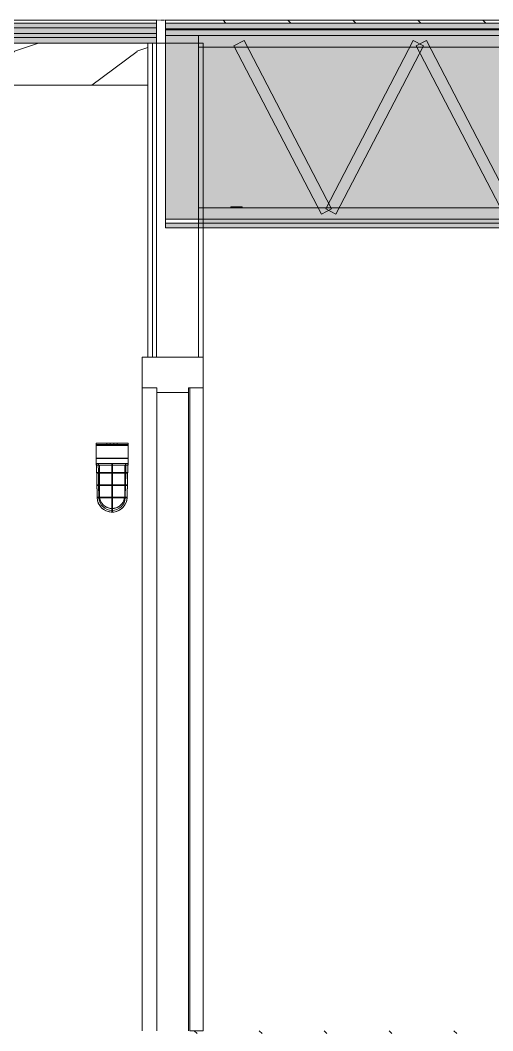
# Model space of a CAD drawing. Header units: inches. Extents: x 9661 to 15313, y -314 to 660.
# Drawn here: x 11719.4 to 11781.2, y 136 to 268 of the extents above; entities that cross this region are included whole.
import ezdxf

# ---------------------------------------------------------------- set-up
doc = ezdxf.new("R2010")
doc.units = ezdxf.units.IN
doc.header["$MEASUREMENT"] = 0
doc.linetypes.add('Grid Line 1_2_', pattern=[0.875, 0.5, -0.125, 0.125, -0.125])
for name, color, linetype, lineweight in [('0-1', 7, 'Continuous', 5), ('0-3', 55, 'Continuous', 9), ('0-4', 7, 'Continuous', 9), ('A-DOOR-4', 50, 'Continuous', 20), ('A-DOOR-FRAM-3', 7, 'Continuous', 9), ('A-DOOR-FRAM-4', 50, 'Continuous', 20), ('A-FLOR-3', 8, 'Continuous', 5), ('A-FLOR-4', 251, 'Continuous', 5), ('A-FLOR-8', 192, 'Continuous', 9), ('A-FLOR-LEVL-1', 51, 'Grid Line 1_2_', 9), ('A-FLOR-MCUT-1', 51, 'Continuous', 9), ('A-FLOR-PATT-1', 45, 'Continuous', 9), ('A-WALL-4', 250, 'Continuous', 13), ('E-LITE-EQPM', 33, 'Continuous', 9), ('E-LITE-EQPM-1', 55, 'Continuous', 9), ('I-WALL-2', 7, 'Continuous', 9), ('S-BEAM-2', 7, 'Continuous', 9), ('S-BEAM-3', 55, 'Continuous', 9)]:
    doc.layers.add(name, color=color, linetype=linetype, lineweight=lineweight)
pattern_1 = [(135, (11008.554, 72), (-4.24264, -4.24264), [])]
pattern_2 = [(0, (11008.554, 72), (15.36, 3.84), [1.267, -10.253, 1.267, -10.253, -61.44]), (0, (11008.554, 72), (15.36, 3.84), [-23.04, 1.267, -21.773, 1.267, -10.253, -26.88]), (0, (11008.554, 72), (15.36, 3.84), [-57.6, 1.267, -6.413, 1.267, -17.933]), (120, (11014.314, 73.92), (-11.005538, 11.38215), [1.267, -10.253, 1.267, -10.253, -61.44]), (120, (11014.314, 73.92), (-11.005538, 11.38215), [-23.04, 1.267, -21.773, 1.267, -10.253, -26.88]), (120, (11014.314, 73.92), (-11.005538, 11.38215), [-57.6, 1.267, -6.413, 1.267, -17.933]), (240, (11016.234, 81.6), (-4.354462, -15.22215), [1.267, -10.253, 1.267, -10.253, -61.44]), (240, (11016.234, 81.6), (-4.354462, -15.22215), [-23.04, 1.267, -21.773, 1.267, -10.253, -26.88]), (240, (11016.234, 81.6), (-4.354462, -15.22215), [-57.6, 1.267, -6.413, 1.267, -17.933])]
pattern_3 = [(0, (11008.554, 72), (0, 4.798), []), (315, (11008.554, 72), (4.798427, 0), [6.786, -6.786]), (45, (11008.554, 72), (4.798427, 0), [6.786, -6.786])]

# ---------------------------------------------------------------- blocks, each defined once
blk = doc.blocks.new('Lighting-Flood-Cooper-All-Pro-VT1730-LED - Lighting-Flood-Cooper-All-Pro-VT1730-LED-2281438-BUILDING SECTION - EAST_WEST - COURTYARD - LOOKING NORTH')
at = {"layer": 'E-LITE-EQPM'}
for p, q in [((11729.41, 344.56), (11729.41, 344.44)), ((11731.17, 344.56), (11731.26, 344.56)), ((11731.64, 344.56), (11731.73, 344.56)), ((11733.49, 344.44), (11733.49, 344.56)), ((11729.35, 344.44), (11729.35, 342.81)), ((11729.4, 344.44), (11731.45, 344.44)), ((11731.45, 344.44), (11733.5, 344.44)), ((11733.55, 342.81), (11733.55, 344.44)), ((11729.35, 342.75), (11729.35, 342.12)), ((11729.38, 342.81), (11729.38, 342.75)), ((11729.4, 342.81), (11731.45, 342.81)), ((11729.4, 342.75), (11731.45, 342.75)), ((11729.4, 342.12), (11731.45, 342.12)), ((11729.41, 342.12), (11729.49, 337.68)), ((11729.66, 340.91), (11729.64, 342.12)), ((11729.68, 342.12), (11729.68, 341.9)), ((11729.68, 341.9), (11731.41, 341.9)), ((11729.8, 341.9), (11729.8, 337.87)), ((11731.4, 342.13), (11731.4, 337.68)), ((11731.45, 342.81), (11733.5, 342.81)), ((11731.45, 342.75), (11733.5, 342.75)), ((11731.45, 342.12), (11733.5, 342.12)), ((11731.5, 337.68), (11731.5, 342.13)), ((11731.5, 341.9), (11733.22, 341.9)), ((11733.1, 337.87), (11733.1, 341.9)), ((11733.22, 341.9), (11733.22, 342.12)), ((11733.24, 340.89), (11733.26, 342.12)), ((11733.41, 337.68), (11733.49, 342.12)), ((11733.52, 342.75), (11733.52, 342.81)), ((11733.55, 342.12), (11733.55, 342.75)), ((11729.88, 340.94), (11729.6, 340.94)), ((11729.6, 340.85), (11730.78, 340.85)), ((11729.65, 340.94), (11729.76, 340.94)), ((11729.76, 340.85), (11729.65, 340.85)), ((11729.69, 339.29), (11729.66, 340.89)), ((11733.26, 340.94), (11732.31, 340.94)), ((11733.02, 340.85), (11733.26, 340.85)), ((11733.14, 340.94), (11733.25, 340.94)), ((11733.25, 340.85), (11733.14, 340.85)), ((11733.21, 339.28), (11733.24, 340.87)), ((11729.92, 339.31), (11729.63, 339.31)), ((11729.64, 339.31), (11729.75, 339.31)), ((11729.72, 337.68), (11729.69, 339.26)), ((11729.76, 339.31), (11729.8, 339.31)), ((11733.28, 339.31), (11732.3, 339.31)), ((11733.09, 339.31), (11733.13, 339.31)), ((11733.15, 339.31), (11733.26, 339.31)), ((11733.18, 337.68), (11733.21, 339.25)), ((11729.63, 339.22), (11730.78, 339.22)), ((11729.75, 339.22), (11729.64, 339.22)), ((11729.81, 339.22), (11729.77, 339.22)), ((11732.99, 339.22), (11733.27, 339.22)), ((11733.14, 339.22), (11733.1, 339.22)), ((11733.26, 339.22), (11733.15, 339.22)), ((11730.61, 337.69), (11729.65, 337.69)), ((11729.66, 337.6), (11730.25, 337.6)), ((11729.67, 337.69), (11729.77, 337.69)), ((11729.79, 337.6), (11729.69, 337.6)), ((11730.61, 337.6), (11731.02, 337.6)), ((11731.5, 337.3), (11731.5, 337.59)), ((11732.29, 337.6), (11733.24, 337.6)), ((11733.25, 337.69), (11732.65, 337.69)), ((11733.21, 337.6), (11733.1, 337.6)), ((11733.12, 337.69), (11733.23, 337.69)), ((11731.4, 336.49), (11731.4, 335.98)), ((11731.4, 335.99), (11731.4, 336.21)), ((11731.4, 335.98), (11731.4, 336.21)), ((11731.4, 335.84), (11731.4, 335.98)), ((11731.5, 336.21), (11731.5, 335.99)), ((11731.5, 336.21), (11731.5, 335.98)), ((11731.5, 335.98), (11731.5, 336.21)), ((11731.5, 335.98), (11731.5, 335.84))]:
    blk.add_line(p, q, dxfattribs=at)
at = {"layer": 'E-LITE-EQPM', "flags": 128}
for points in [[(11729.48, 340.85), (11729.48, 340.85), (11729.47, 340.85), (11729.47, 340.85), (11729.47, 340.85), (11729.47, 340.85), (11729.47, 340.85), (11729.47, 340.85), (11729.46, 340.85), (11729.46, 340.85), (11729.46, 340.85), (11729.46, 340.85), (11729.46, 340.85), (11729.46, 340.85), (11729.45, 340.85), (11729.45, 340.85), (11729.45, 340.86), (11729.45, 340.86), (11729.45, 340.86), (11729.45, 340.86), (11729.44, 340.86), (11729.44, 340.86), (11729.44, 340.86), (11729.44, 340.86), (11729.44, 340.87), (11729.44, 340.87), (11729.44, 340.87), (11729.44, 340.87), (11729.44, 340.87), (11729.44, 340.87), (11729.43, 340.88), (11729.43, 340.88), (11729.43, 340.88), (11729.43, 340.88), (11729.43, 340.88), (11729.43, 340.88), (11729.43, 340.89), (11729.43, 340.89), (11729.43, 340.89), (11729.43, 340.89), (11729.43, 340.89), (11729.43, 340.9), (11729.43, 340.9), (11729.43, 340.9), (11729.43, 340.9), (11729.43, 340.9), (11729.43, 340.91), (11729.43, 340.91), (11729.43, 340.91), (11729.44, 340.91), (11729.44, 340.91), (11729.44, 340.91), (11729.44, 340.92), (11729.44, 340.92), (11729.44, 340.92), (11729.44, 340.92), (11729.44, 340.92), (11729.44, 340.92), (11729.44, 340.92), (11729.45, 340.93), (11729.45, 340.93), (11729.45, 340.93), (11729.45, 340.93), (11729.45, 340.93), (11729.45, 340.93), (11729.45, 340.93), (11729.46, 340.93), (11729.46, 340.93), (11729.46, 340.94), (11729.46, 340.94), (11729.46, 340.94), (11729.46, 340.94), (11729.47, 340.94), (11729.47, 340.94), (11729.47, 340.94), (11729.47, 340.94), (11729.47, 340.94), (11729.48, 340.94), (11729.48, 340.94), (11729.48, 340.94)], [(11731.45, 340.94), (11731.37, 340.94), (11731.29, 340.94), (11731.21, 340.94), (11731.14, 340.94), (11731.06, 340.94), (11730.98, 340.94), (11730.91, 340.94), (11730.83, 340.94), (11730.76, 340.94), (11730.68, 340.94), (11730.61, 340.94), (11730.54, 340.94), (11730.47, 340.94), (11730.4, 340.94), (11730.34, 340.94), (11730.27, 340.94), (11730.21, 340.94), (11730.15, 340.94), (11730.09, 340.94), (11730.04, 340.94), (11729.98, 340.94), (11729.93, 340.94), (11729.88, 340.94), (11729.84, 340.94), (11729.79, 340.94), (11729.75, 340.94), (11729.71, 340.94), (11729.68, 340.94), (11729.64, 340.94), (11729.61, 340.94), (11729.59, 340.94), (11729.56, 340.94), (11729.54, 340.94), (11729.52, 340.94), (11729.51, 340.94), (11729.5, 340.94), (11729.49, 340.94), (11729.48, 340.94), (11729.48, 340.94), (11729.48, 340.94)], [(11729.48, 340.94), (11729.48, 340.94), (11729.48, 340.94), (11729.49, 340.94), (11729.5, 340.94), (11729.52, 340.94), (11729.54, 340.94), (11729.56, 340.94), (11729.58, 340.94)], [(11729.59, 340.85), (11729.56, 340.85), (11729.54, 340.85), (11729.52, 340.85), (11729.51, 340.85), (11729.5, 340.85), (11729.49, 340.85), (11729.48, 340.85), (11729.48, 340.85), (11729.48, 340.85)], [(11729.48, 340.85), (11729.48, 340.85), (11729.48, 340.85), (11729.49, 340.85), (11729.5, 340.85), (11729.52, 340.85), (11729.54, 340.85), (11729.56, 340.85), (11729.58, 340.85), (11729.61, 340.85), (11729.63, 340.85), (11729.67, 340.85), (11729.7, 340.85), (11729.74, 340.85), (11729.78, 340.85), (11729.82, 340.85), (11729.87, 340.85), (11729.92, 340.85), (11729.97, 340.85), (11730.02, 340.85), (11730.08, 340.85), (11730.13, 340.85), (11730.19, 340.85), (11730.26, 340.85), (11730.32, 340.85), (11730.39, 340.85), (11730.45, 340.85), (11730.52, 340.85), (11730.59, 340.85), (11730.66, 340.85), (11730.74, 340.85), (11730.81, 340.85), (11730.89, 340.85), (11730.96, 340.85), (11731.04, 340.85), (11731.12, 340.85), (11731.19, 340.85), (11731.27, 340.85), (11731.35, 340.85), (11731.43, 340.85), (11731.45, 340.85)], [(11729.67, 340.94), (11729.7, 340.94), (11729.74, 340.94), (11729.78, 340.94)], [(11729.79, 340.85), (11729.75, 340.85), (11729.71, 340.85), (11729.68, 340.85)], [(11733.42, 340.94), (11733.42, 340.94), (11733.42, 340.94), (11733.41, 340.94), (11733.4, 340.94), (11733.38, 340.94), (11733.37, 340.94), (11733.35, 340.94), (11733.32, 340.94), (11733.3, 340.94), (11733.27, 340.94), (11733.23, 340.94), (11733.2, 340.94), (11733.16, 340.94), (11733.12, 340.94), (11733.08, 340.94), (11733.03, 340.94), (11732.98, 340.94), (11732.93, 340.94), (11732.88, 340.94), (11732.82, 340.94), (11732.77, 340.94), (11732.71, 340.94), (11732.65, 340.94), (11732.58, 340.94), (11732.52, 340.94), (11732.45, 340.94), (11732.38, 340.94), (11732.31, 340.94), (11732.24, 340.94), (11732.17, 340.94), (11732.09, 340.94), (11732.02, 340.94), (11731.94, 340.94), (11731.86, 340.94), (11731.79, 340.94), (11731.71, 340.94), (11731.63, 340.94), (11731.55, 340.94), (11731.47, 340.94), (11731.45, 340.94)], [(11731.45, 340.85), (11731.53, 340.85), (11731.61, 340.85), (11731.69, 340.85), (11731.76, 340.85), (11731.84, 340.85), (11731.92, 340.85), (11732, 340.85), (11732.07, 340.85), (11732.15, 340.85), (11732.22, 340.85), (11732.29, 340.85), (11732.36, 340.85), (11732.43, 340.85), (11732.5, 340.85), (11732.56, 340.85), (11732.63, 340.85), (11732.69, 340.85), (11732.75, 340.85), (11732.81, 340.85), (11732.87, 340.85), (11732.92, 340.85), (11732.97, 340.85), (11733.02, 340.85), (11733.07, 340.85), (11733.11, 340.85), (11733.15, 340.85), (11733.19, 340.85), (11733.23, 340.85), (11733.26, 340.85), (11733.29, 340.85), (11733.32, 340.85), (11733.34, 340.85), (11733.36, 340.85), (11733.38, 340.85), (11733.39, 340.85), (11733.41, 340.85), (11733.41, 340.85), (11733.42, 340.85), (11733.42, 340.85), (11733.42, 340.85)], [(11733.11, 340.94), (11733.15, 340.94), (11733.19, 340.94), (11733.23, 340.94)], [(11733.23, 340.85), (11733.2, 340.85), (11733.16, 340.85), (11733.12, 340.85)], [(11733.32, 340.94), (11733.34, 340.94), (11733.36, 340.94), (11733.38, 340.94), (11733.39, 340.94), (11733.41, 340.94), (11733.41, 340.94), (11733.42, 340.94), (11733.42, 340.94), (11733.42, 340.94)], [(11733.42, 340.85), (11733.42, 340.85), (11733.42, 340.85), (11733.41, 340.85), (11733.4, 340.85), (11733.38, 340.85), (11733.37, 340.85), (11733.35, 340.85), (11733.32, 340.85)], [(11733.42, 340.94), (11733.42, 340.94), (11733.43, 340.94), (11733.43, 340.94), (11733.43, 340.94), (11733.43, 340.94), (11733.43, 340.94), (11733.44, 340.94), (11733.44, 340.94), (11733.44, 340.94), (11733.44, 340.94), (11733.44, 340.94), (11733.44, 340.93), (11733.45, 340.93), (11733.45, 340.93), (11733.45, 340.93), (11733.45, 340.93), (11733.45, 340.93), (11733.45, 340.93), (11733.45, 340.93), (11733.46, 340.93), (11733.46, 340.92), (11733.46, 340.92), (11733.46, 340.92), (11733.46, 340.92), (11733.46, 340.92), (11733.46, 340.92), (11733.46, 340.91), (11733.46, 340.91), (11733.47, 340.91), (11733.47, 340.91), (11733.47, 340.91), (11733.47, 340.91), (11733.47, 340.9), (11733.47, 340.9), (11733.47, 340.9), (11733.47, 340.9), (11733.47, 340.9), (11733.47, 340.9), (11733.47, 340.89), (11733.47, 340.89), (11733.47, 340.89), (11733.47, 340.89), (11733.47, 340.89), (11733.47, 340.88), (11733.47, 340.88), (11733.47, 340.88), (11733.47, 340.88), (11733.47, 340.88), (11733.47, 340.87), (11733.47, 340.87), (11733.46, 340.87), (11733.46, 340.87), (11733.46, 340.87), (11733.46, 340.87), (11733.46, 340.87), (11733.46, 340.86), (11733.46, 340.86), (11733.46, 340.86), (11733.46, 340.86), (11733.45, 340.86), (11733.45, 340.86), (11733.45, 340.86), (11733.45, 340.85), (11733.45, 340.85), (11733.45, 340.85), (11733.45, 340.85), (11733.44, 340.85), (11733.44, 340.85), (11733.44, 340.85), (11733.44, 340.85), (11733.44, 340.85), (11733.43, 340.85), (11733.43, 340.85), (11733.43, 340.85), (11733.43, 340.85), (11733.43, 340.85), (11733.43, 340.85), (11733.42, 340.85), (11733.42, 340.85)], [(11729.51, 339.22), (11729.5, 339.22), (11729.5, 339.22), (11729.5, 339.22), (11729.5, 339.22), (11729.5, 339.22), (11729.5, 339.22), (11729.49, 339.22), (11729.49, 339.22), (11729.49, 339.22), (11729.49, 339.22), (11729.49, 339.23), (11729.48, 339.23), (11729.48, 339.23), (11729.48, 339.23), (11729.48, 339.23), (11729.48, 339.23), (11729.48, 339.23), (11729.48, 339.23), (11729.47, 339.23), (11729.47, 339.24), (11729.47, 339.24), (11729.47, 339.24), (11729.47, 339.24), (11729.47, 339.24), (11729.47, 339.24), (11729.47, 339.24), (11729.47, 339.25), (11729.46, 339.25), (11729.46, 339.25), (11729.46, 339.25), (11729.46, 339.25), (11729.46, 339.25), (11729.46, 339.26), (11729.46, 339.26), (11729.46, 339.26), (11729.46, 339.26), (11729.46, 339.26), (11729.46, 339.27), (11729.46, 339.27), (11729.46, 339.27), (11729.46, 339.27), (11729.46, 339.27), (11729.46, 339.27), (11729.46, 339.28), (11729.46, 339.28), (11729.46, 339.28), (11729.46, 339.28), (11729.46, 339.28), (11729.46, 339.29), (11729.46, 339.29), (11729.46, 339.29), (11729.47, 339.29), (11729.47, 339.29), (11729.47, 339.29), (11729.47, 339.3), (11729.47, 339.3), (11729.47, 339.3), (11729.47, 339.3), (11729.47, 339.3), (11729.47, 339.3), (11729.48, 339.3), (11729.48, 339.3), (11729.48, 339.31), (11729.48, 339.31), (11729.48, 339.31), (11729.48, 339.31), (11729.49, 339.31), (11729.49, 339.31), (11729.49, 339.31), (11729.49, 339.31), (11729.49, 339.31), (11729.49, 339.31), (11729.5, 339.31), (11729.5, 339.31), (11729.5, 339.31), (11729.5, 339.31), (11729.5, 339.31), (11729.51, 339.31), (11729.51, 339.31)], [(11731.45, 339.31), (11731.37, 339.31), (11731.3, 339.31), (11731.22, 339.31), (11731.14, 339.31), (11731.06, 339.31), (11730.99, 339.31), (11730.91, 339.31), (11730.84, 339.31), (11730.77, 339.31), (11730.69, 339.31), (11730.62, 339.31), (11730.55, 339.31), (11730.48, 339.31), (11730.42, 339.31), (11730.35, 339.31), (11730.29, 339.31), (11730.23, 339.31), (11730.17, 339.31), (11730.11, 339.31), (11730.06, 339.31), (11730, 339.31), (11729.95, 339.31), (11729.9, 339.31), (11729.86, 339.31), (11729.81, 339.31), (11729.77, 339.31), (11729.74, 339.31), (11729.7, 339.31), (11729.67, 339.31), (11729.64, 339.31), (11729.61, 339.31), (11729.59, 339.31), (11729.57, 339.31), (11729.55, 339.31), (11729.53, 339.31), (11729.52, 339.31), (11729.51, 339.31), (11729.51, 339.31), (11729.51, 339.31), (11729.51, 339.31)], [(11729.51, 339.31), (11729.51, 339.31), (11729.51, 339.31), (11729.52, 339.31), (11729.53, 339.31), (11729.55, 339.31), (11729.56, 339.31), (11729.58, 339.31), (11729.61, 339.31)], [(11733.39, 339.31), (11733.39, 339.31), (11733.39, 339.31), (11733.38, 339.31), (11733.37, 339.31), (11733.36, 339.31), (11733.34, 339.31), (11733.32, 339.31), (11733.3, 339.31), (11733.27, 339.31), (11733.24, 339.31), (11733.21, 339.31), (11733.18, 339.31), (11733.14, 339.31), (11733.1, 339.31), (11733.06, 339.31), (11733.01, 339.31), (11732.96, 339.31), (11732.91, 339.31), (11732.86, 339.31), (11732.81, 339.31), (11732.75, 339.31), (11732.69, 339.31), (11732.63, 339.31), (11732.57, 339.31), (11732.5, 339.31), (11732.43, 339.31), (11732.37, 339.31), (11732.3, 339.31), (11732.23, 339.31), (11732.16, 339.31), (11732.08, 339.31), (11732.01, 339.31), (11731.93, 339.31), (11731.86, 339.31), (11731.78, 339.31), (11731.7, 339.31), (11731.63, 339.31), (11731.55, 339.31), (11731.47, 339.31), (11731.45, 339.31)], [(11733.29, 339.31), (11733.31, 339.31), (11733.33, 339.31), (11733.35, 339.31), (11733.37, 339.31), (11733.38, 339.31), (11733.39, 339.31), (11733.39, 339.31), (11733.39, 339.31), (11733.39, 339.31)], [(11733.39, 339.31), (11733.4, 339.31), (11733.4, 339.31), (11733.4, 339.31), (11733.4, 339.31), (11733.4, 339.31), (11733.41, 339.31), (11733.41, 339.31), (11733.41, 339.31), (11733.41, 339.31), (11733.41, 339.31), (11733.41, 339.31), (11733.42, 339.31), (11733.42, 339.31), (11733.42, 339.31), (11733.42, 339.31), (11733.42, 339.31), (11733.42, 339.3), (11733.43, 339.3), (11733.43, 339.3), (11733.43, 339.3), (11733.43, 339.3), (11733.43, 339.3), (11733.43, 339.3), (11733.43, 339.29), (11733.43, 339.29), (11733.44, 339.29), (11733.44, 339.29), (11733.44, 339.29), (11733.44, 339.29), (11733.44, 339.28), (11733.44, 339.28), (11733.44, 339.28), (11733.44, 339.28), (11733.44, 339.28), (11733.44, 339.28), (11733.44, 339.27), (11733.44, 339.27), (11733.44, 339.27), (11733.44, 339.27), (11733.44, 339.27), (11733.44, 339.26), (11733.44, 339.26), (11733.44, 339.26), (11733.44, 339.26), (11733.44, 339.26), (11733.44, 339.26), (11733.44, 339.25), (11733.44, 339.25), (11733.44, 339.25), (11733.44, 339.25), (11733.44, 339.25), (11733.44, 339.24), (11733.43, 339.24), (11733.43, 339.24), (11733.43, 339.24), (11733.43, 339.24), (11733.43, 339.24), (11733.43, 339.24), (11733.43, 339.23), (11733.43, 339.23), (11733.42, 339.23), (11733.42, 339.23), (11733.42, 339.23), (11733.42, 339.23), (11733.42, 339.23), (11733.42, 339.23), (11733.42, 339.23), (11733.41, 339.22), (11733.41, 339.22), (11733.41, 339.22), (11733.41, 339.22), (11733.41, 339.22), (11733.41, 339.22), (11733.4, 339.22), (11733.4, 339.22), (11733.4, 339.22), (11733.4, 339.22), (11733.4, 339.22), (11733.39, 339.22)], [(11729.61, 339.22), (11729.59, 339.22), (11729.57, 339.22), (11729.55, 339.22), (11729.53, 339.22), (11729.52, 339.22), (11729.51, 339.22), (11729.51, 339.22), (11729.51, 339.22), (11729.51, 339.22)], [(11729.51, 339.22), (11729.51, 339.22), (11729.51, 339.22), (11729.52, 339.22), (11729.53, 339.22), (11729.55, 339.22), (11729.56, 339.22), (11729.58, 339.22), (11729.61, 339.22), (11729.63, 339.22), (11729.66, 339.22), (11729.69, 339.22), (11729.73, 339.22), (11729.76, 339.22), (11729.8, 339.22), (11729.85, 339.22), (11729.89, 339.22), (11729.94, 339.22), (11729.99, 339.22), (11730.04, 339.22), (11730.1, 339.22), (11730.15, 339.22), (11730.21, 339.22), (11730.27, 339.22), (11730.34, 339.22), (11730.4, 339.22), (11730.47, 339.22), (11730.53, 339.22), (11730.6, 339.22), (11730.67, 339.22), (11730.75, 339.22), (11730.82, 339.22), (11730.89, 339.22), (11730.97, 339.22), (11731.04, 339.22), (11731.12, 339.22), (11731.2, 339.22), (11731.27, 339.22), (11731.35, 339.22), (11731.43, 339.22), (11731.45, 339.22)], [(11731.45, 339.22), (11731.53, 339.22), (11731.61, 339.22), (11731.68, 339.22), (11731.76, 339.22), (11731.84, 339.22), (11731.91, 339.22), (11731.99, 339.22), (11732.06, 339.22), (11732.14, 339.22), (11732.21, 339.22), (11732.28, 339.22), (11732.35, 339.22), (11732.42, 339.22), (11732.48, 339.22), (11732.55, 339.22), (11732.61, 339.22), (11732.67, 339.22), (11732.73, 339.22), (11732.79, 339.22), (11732.85, 339.22), (11732.9, 339.22), (11732.95, 339.22), (11733, 339.22), (11733.04, 339.22), (11733.09, 339.22), (11733.13, 339.22), (11733.17, 339.22), (11733.2, 339.22), (11733.23, 339.22), (11733.26, 339.22), (11733.29, 339.22), (11733.31, 339.22), (11733.33, 339.22), (11733.35, 339.22), (11733.37, 339.22), (11733.38, 339.22), (11733.39, 339.22), (11733.39, 339.22), (11733.39, 339.22), (11733.39, 339.22)], [(11733.39, 339.22), (11733.39, 339.22), (11733.39, 339.22), (11733.38, 339.22), (11733.37, 339.22), (11733.36, 339.22), (11733.34, 339.22), (11733.32, 339.22), (11733.3, 339.22)], [(11729.54, 337.6), (11729.54, 337.6), (11729.53, 337.6), (11729.53, 337.6), (11729.53, 337.6), (11729.53, 337.6), (11729.53, 337.6), (11729.52, 337.6), (11729.52, 337.6), (11729.52, 337.6), (11729.52, 337.6), (11729.52, 337.6), (11729.52, 337.6), (11729.51, 337.6), (11729.51, 337.6), (11729.51, 337.6), (11729.51, 337.61), (11729.51, 337.61), (11729.51, 337.61), (11729.5, 337.61), (11729.5, 337.61), (11729.5, 337.61), (11729.5, 337.61), (11729.5, 337.61), (11729.5, 337.62), (11729.5, 337.62), (11729.5, 337.62), (11729.5, 337.62), (11729.49, 337.62), (11729.49, 337.62), (11729.49, 337.63), (11729.49, 337.63), (11729.49, 337.63), (11729.49, 337.63), (11729.49, 337.63), (11729.49, 337.63), (11729.49, 337.64), (11729.49, 337.64), (11729.49, 337.64), (11729.49, 337.64), (11729.49, 337.64), (11729.49, 337.65), (11729.49, 337.65), (11729.49, 337.65), (11729.49, 337.65), (11729.49, 337.65), (11729.49, 337.66), (11729.49, 337.66), (11729.49, 337.66), (11729.49, 337.66), (11729.49, 337.66), (11729.5, 337.66), (11729.5, 337.67), (11729.5, 337.67), (11729.5, 337.67), (11729.5, 337.67), (11729.5, 337.67), (11729.5, 337.67), (11729.5, 337.67), (11729.5, 337.68), (11729.51, 337.68), (11729.51, 337.68), (11729.51, 337.68), (11729.51, 337.68), (11729.51, 337.68), (11729.51, 337.68), (11729.51, 337.68), (11729.52, 337.68), (11729.52, 337.69), (11729.52, 337.69), (11729.52, 337.69), (11729.52, 337.69), (11729.52, 337.69), (11729.53, 337.69), (11729.53, 337.69), (11729.53, 337.69), (11729.53, 337.69), (11729.53, 337.69), (11729.54, 337.69), (11729.54, 337.69)], [(11733.41, 337.68), (11733.37, 337.33), (11733.27, 336.99), (11733.12, 336.68), (11732.9, 336.39), (11732.64, 336.16), (11732.35, 335.97), (11732.02, 335.83), (11731.67, 335.76), (11731.32, 335.75), (11730.97, 335.81), (11730.64, 335.93), (11730.33, 336.1), (11730.06, 336.32), (11729.84, 336.6), (11729.66, 336.9), (11729.55, 337.23), (11729.49, 337.68)], [(11731.45, 337.69), (11731.37, 337.69), (11731.3, 337.69), (11731.22, 337.69), (11731.15, 337.69), (11731.07, 337.69), (11731, 337.69), (11730.92, 337.69), (11730.85, 337.69), (11730.78, 337.69), (11730.71, 337.69), (11730.64, 337.69), (11730.57, 337.69), (11730.5, 337.69), (11730.43, 337.69), (11730.37, 337.69), (11730.31, 337.69), (11730.25, 337.69), (11730.19, 337.69), (11730.13, 337.69), (11730.08, 337.69), (11730.03, 337.69), (11729.98, 337.69), (11729.93, 337.69), (11729.88, 337.69), (11729.84, 337.69), (11729.8, 337.69), (11729.76, 337.69), (11729.73, 337.69), (11729.7, 337.69), (11729.67, 337.69), (11729.64, 337.69), (11729.62, 337.69), (11729.6, 337.69), (11729.58, 337.69), (11729.56, 337.69), (11729.55, 337.69), (11729.54, 337.69), (11729.54, 337.69), (11729.54, 337.69), (11729.54, 337.69)], [(11729.54, 337.69), (11729.54, 337.69), (11729.54, 337.69), (11729.55, 337.69), (11729.56, 337.69), (11729.58, 337.69), (11729.59, 337.69), (11729.61, 337.69), (11729.63, 337.69)], [(11729.64, 337.6), (11729.62, 337.6), (11729.6, 337.6), (11729.58, 337.6), (11729.56, 337.6), (11729.55, 337.6), (11729.54, 337.6), (11729.54, 337.6), (11729.54, 337.6), (11729.54, 337.6)], [(11729.54, 337.6), (11729.54, 337.6), (11729.54, 337.6), (11729.55, 337.6), (11729.56, 337.6), (11729.58, 337.6), (11729.59, 337.6), (11729.61, 337.6), (11729.63, 337.6), (11729.66, 337.6), (11729.69, 337.6), (11729.72, 337.6), (11729.75, 337.6), (11729.79, 337.6), (11729.83, 337.6), (11729.87, 337.6), (11729.92, 337.6), (11729.96, 337.6), (11730.01, 337.6), (11730.06, 337.6), (11730.12, 337.6), (11730.17, 337.6), (11730.23, 337.6), (11730.29, 337.6), (11730.35, 337.6), (11730.42, 337.6), (11730.48, 337.6), (11730.55, 337.6), (11730.62, 337.6), (11730.69, 337.6), (11730.76, 337.6), (11730.83, 337.6), (11730.9, 337.6), (11730.98, 337.6), (11731.05, 337.6), (11731.13, 337.6), (11731.2, 337.6), (11731.28, 337.6), (11731.35, 337.6), (11731.43, 337.6), (11731.45, 337.6)], [(11729.72, 337.69), (11729.75, 337.69), (11729.79, 337.69), (11729.83, 337.69)], [(11729.84, 337.6), (11729.8, 337.6), (11729.76, 337.6), (11729.73, 337.6)], [(11731.38, 336.22), (11731.32, 336.23), (11731.25, 336.23), (11731.19, 336.24), (11731.12, 336.25), (11731.06, 336.27), (11730.99, 336.29), (11730.93, 336.3), (11730.87, 336.33), (11730.81, 336.35), (11730.75, 336.38), (11730.69, 336.41), (11730.63, 336.44), (11730.57, 336.47), (11730.52, 336.51), (11730.47, 336.55), (11730.41, 336.59), (11730.36, 336.63), (11730.31, 336.68), (11730.27, 336.72), (11730.22, 336.77), (11730.18, 336.82), (11730.14, 336.87), (11730.1, 336.92), (11730.06, 336.98), (11730.03, 337.04), (11730, 337.09), (11729.97, 337.15), (11729.94, 337.21), (11729.91, 337.27), (11729.89, 337.34), (11729.87, 337.4), (11729.85, 337.46), (11729.84, 337.53), (11729.82, 337.59), (11729.81, 337.66), (11729.81, 337.72), (11729.8, 337.79), (11729.8, 337.85), (11729.8, 337.87)], [(11731.4, 337.68), (11731.4, 336.86), (11731.4, 336.21), (11731.4, 335.84)], [(11733.36, 337.69), (11733.36, 337.69), (11733.36, 337.69), (11733.35, 337.69), (11733.34, 337.69), (11733.33, 337.69), (11733.31, 337.69), (11733.29, 337.69), (11733.27, 337.69), (11733.24, 337.69), (11733.21, 337.69), (11733.18, 337.69), (11733.15, 337.69), (11733.11, 337.69), (11733.07, 337.69), (11733.03, 337.69), (11732.99, 337.69), (11732.94, 337.69), (11732.89, 337.69), (11732.84, 337.69), (11732.78, 337.69), (11732.73, 337.69), (11732.67, 337.69), (11732.61, 337.69), (11732.55, 337.69), (11732.48, 337.69), (11732.42, 337.69), (11732.35, 337.69), (11732.28, 337.69), (11732.21, 337.69), (11732.14, 337.69), (11732.07, 337.69), (11732, 337.69), (11731.93, 337.69), (11731.85, 337.69), (11731.78, 337.69), (11731.7, 337.69), (11731.62, 337.69), (11731.55, 337.69), (11731.47, 337.69), (11731.45, 337.69)], [(11731.45, 337.6), (11731.53, 337.6), (11731.6, 337.6), (11731.68, 337.6), (11731.76, 337.6), (11731.83, 337.6), (11731.91, 337.6), (11731.98, 337.6), (11732.05, 337.6), (11732.12, 337.6), (11732.2, 337.6), (11732.27, 337.6), (11732.33, 337.6), (11732.4, 337.6), (11732.47, 337.6), (11732.53, 337.6), (11732.59, 337.6), (11732.65, 337.6), (11732.71, 337.6), (11732.77, 337.6), (11732.82, 337.6), (11732.88, 337.6), (11732.93, 337.6), (11732.97, 337.6), (11733.02, 337.6), (11733.06, 337.6), (11733.1, 337.6), (11733.14, 337.6), (11733.17, 337.6), (11733.2, 337.6), (11733.23, 337.6), (11733.26, 337.6), (11733.28, 337.6), (11733.3, 337.6), (11733.32, 337.6), (11733.34, 337.6), (11733.35, 337.6), (11733.36, 337.6), (11733.36, 337.6), (11733.36, 337.6), (11733.36, 337.6)], [(11733.1, 337.87), (11733.1, 337.81), (11733.1, 337.74), (11733.09, 337.67), (11733.08, 337.61), (11733.07, 337.54), (11733.05, 337.48), (11733.04, 337.42), (11733.02, 337.35), (11732.99, 337.29), (11732.97, 337.23), (11732.94, 337.17), (11732.91, 337.11), (11732.88, 337.05), (11732.85, 336.99), (11732.81, 336.94), (11732.77, 336.89), (11732.73, 336.83), (11732.69, 336.78), (11732.65, 336.73), (11732.6, 336.69), (11732.55, 336.64), (11732.5, 336.6), (11732.45, 336.56), (11732.4, 336.52), (11732.34, 336.48), (11732.29, 336.45), (11732.23, 336.42), (11732.17, 336.39), (11732.11, 336.36), (11732.05, 336.33), (11731.99, 336.31), (11731.92, 336.29), (11731.86, 336.27), (11731.8, 336.26), (11731.73, 336.25), (11731.67, 336.24), (11731.6, 336.23), (11731.53, 336.22), (11731.47, 336.22)], [(11731.5, 335.84), (11731.5, 336.21), (11731.5, 336.86), (11731.5, 337.68)], [(11733.06, 337.69), (11733.1, 337.69), (11733.14, 337.69), (11733.17, 337.69)], [(11733.15, 337.6), (11733.11, 337.6), (11733.07, 337.6)], [(11733.26, 337.69), (11733.28, 337.69), (11733.3, 337.69), (11733.32, 337.69), (11733.34, 337.69), (11733.35, 337.69), (11733.36, 337.69), (11733.36, 337.69), (11733.36, 337.69), (11733.36, 337.69)], [(11733.36, 337.6), (11733.36, 337.6), (11733.36, 337.6), (11733.35, 337.6), (11733.34, 337.6), (11733.33, 337.6), (11733.31, 337.6), (11733.29, 337.6), (11733.27, 337.6)], [(11733.36, 337.69), (11733.37, 337.69), (11733.37, 337.69), (11733.37, 337.69), (11733.37, 337.69), (11733.37, 337.69), (11733.38, 337.69), (11733.38, 337.69), (11733.38, 337.69), (11733.38, 337.69), (11733.38, 337.69), (11733.38, 337.69), (11733.39, 337.68), (11733.39, 337.68), (11733.39, 337.68), (11733.39, 337.68), (11733.39, 337.68), (11733.39, 337.68), (11733.4, 337.68), (11733.4, 337.68), (11733.4, 337.68), (11733.4, 337.67), (11733.4, 337.67), (11733.4, 337.67), (11733.4, 337.67), (11733.4, 337.67), (11733.4, 337.67), (11733.41, 337.66), (11733.41, 337.66), (11733.41, 337.66), (11733.41, 337.66), (11733.41, 337.66), (11733.41, 337.66), (11733.41, 337.65), (11733.41, 337.65), (11733.41, 337.65), (11733.41, 337.65), (11733.41, 337.65), (11733.41, 337.65), (11733.41, 337.64), (11733.41, 337.64), (11733.41, 337.64), (11733.41, 337.64), (11733.41, 337.64), (11733.41, 337.63), (11733.41, 337.63), (11733.41, 337.63), (11733.41, 337.63), (11733.41, 337.63), (11733.41, 337.62), (11733.41, 337.62), (11733.41, 337.62), (11733.41, 337.62), (11733.4, 337.62), (11733.4, 337.62), (11733.4, 337.62), (11733.4, 337.61), (11733.4, 337.61), (11733.4, 337.61), (11733.4, 337.61), (11733.4, 337.61), (11733.39, 337.61), (11733.39, 337.61), (11733.39, 337.6), (11733.39, 337.6), (11733.39, 337.6), (11733.39, 337.6), (11733.38, 337.6), (11733.38, 337.6), (11733.38, 337.6), (11733.38, 337.6), (11733.38, 337.6), (11733.38, 337.6), (11733.37, 337.6), (11733.37, 337.6), (11733.37, 337.6), (11733.37, 337.6), (11733.37, 337.6), (11733.37, 337.6), (11733.36, 337.6)], [(11731.4, 335.8), (11731.4, 335.79), (11731.41, 335.78), (11731.41, 335.78), (11731.41, 335.77), (11731.42, 335.77), (11731.42, 335.76), (11731.43, 335.76), (11731.44, 335.75), (11731.45, 335.75), (11731.46, 335.75), (11731.47, 335.75), (11731.47, 335.76), (11731.48, 335.76), (11731.49, 335.77), (11731.49, 335.78), (11731.5, 335.79), (11731.5, 335.8)]]:
    blk.add_lwpolyline(points, dxfattribs=at)
at = {"layer": 'E-LITE-EQPM'}
blk.add_arc((11731.45, 337.71), 1.73, 182.8305, 356.5655, dxfattribs=at)
at = {"layer": 'E-LITE-EQPM-1'}
for p, q in [((11729.35, 341.9), (11729.35, 344.75)), ((11729.35, 344.75), (11733.55, 344.75)), ((11729.35, 344.75), (11729.35, 344.56)), ((11729.35, 344.75), (11730.77, 344.75)), ((11730.77, 344.56), (11729.35, 344.56)), ((11730.77, 344.75), (11731.13, 344.75)), ((11730.77, 344.75), (11730.77, 344.56)), ((11731.13, 344.56), (11730.77, 344.56)), ((11731.13, 344.75), (11731.21, 344.75)), ((11731.21, 344.56), (11731.13, 344.56)), ((11731.21, 344.75), (11731.18, 344.75)), ((11731.21, 344.75), (11731.69, 344.75)), ((11731.26, 344.75), (11731.21, 344.75)), ((11731.21, 344.56), (11731.21, 344.75)), ((11731.21, 344.56), (11731.21, 344.75)), ((11731.69, 344.56), (11731.21, 344.56)), ((11731.69, 344.75), (11731.64, 344.75)), ((11731.69, 344.75), (11731.77, 344.75)), ((11731.73, 344.75), (11731.69, 344.75)), ((11731.69, 344.56), (11731.69, 344.75)), ((11731.69, 344.56), (11731.69, 344.75)), ((11731.77, 344.56), (11731.69, 344.56)), ((11731.77, 344.75), (11732.13, 344.75)), ((11732.13, 344.56), (11731.77, 344.56)), ((11732.13, 344.75), (11733.55, 344.75)), ((11732.13, 344.56), (11732.13, 344.75)), ((11733.55, 344.56), (11732.13, 344.56)), ((11733.55, 344.75), (11733.55, 341.9)), ((11733.55, 344.56), (11733.55, 344.75)), ((11733.55, 341.9), (11729.35, 341.9)), ((11729.41, 341.9), (11729.49, 337.68)), ((11733.49, 341.9), (11733.41, 337.68))]:
    blk.add_line(p, q, dxfattribs=at)
blk.add_arc((11731.45, 337.71), 1.96, 181, 359, dxfattribs=at)
blk = doc.blocks.new('HOLLOW METAL - UNIT DOOR-V17-BUILDING SECTION - EAST_WEST - COURTYARD - LOOKING NORTH')
at = {"layer": 'A-DOOR-4'}
for p, q in [((11741.61, 220), (11741.61, 136)), ((11743.36, 220), (11741.61, 220)), ((11743.36, 136), (11743.36, 220)), ((11741.61, 136), (11743.36, 136))]:
    blk.add_line(p, q, dxfattribs=at)
at = {"layer": 'A-DOOR-FRAM-3'}
for p, q in [((11735.36, 136), (11735.36, 220)), ((11737.3, 136), (11737.3, 219.37)), ((11741.43, 136), (11741.43, 219.37))]:
    blk.add_line(p, q, dxfattribs=at)
at = {"layer": 'A-DOOR-FRAM-4'}
for p, q in [((11743.36, 224), (11735.36, 224)), ((11735.36, 224), (11735.36, 220)), ((11743.36, 220), (11743.36, 224)), ((11735.36, 220), (11737.3, 220)), ((11737.3, 220), (11737.3, 219.37)), ((11737.3, 219.37), (11741.43, 219.37)), ((11741.43, 219.37), (11741.43, 220)), ((11741.43, 220), (11743.36, 220))]:
    blk.add_line(p, q, dxfattribs=at)
blk = doc.blocks.new('CTR - 1st Phase - Common Walls_rvt-1-BUILDING SECTION - EAST_WEST - COURTYARD - LOOKING NORTH')
at = {"layer": 'A-WALL-4'}
for p, q in [((11736.74, 224), (11736.74, 265)), ((11737.24, 224), (11737.24, 265)), ((11742.74, 224), (11742.74, 265))]:
    blk.add_line(p, q, dxfattribs=at)
at = {"layer": 'I-WALL-2'}
for p, q in [((11743.36, 265), (11736.11, 265)), ((11736.11, 265), (11736.11, 224)), ((11743.36, 224), (11743.36, 265)), ((11736.11, 224), (11743.36, 224))]:
    blk.add_line(p, q, dxfattribs=at)
at = {"layer": '0-4'}
for name, p in [('HOLLOW METAL - UNIT DOOR-V17-BUILDING SECTION - EAST_WEST - COURTYARD - LOOKING NORTH', (0, 0)), ('Lighting-Flood-Cooper-All-Pro-VT1730-LED - Lighting-Flood-Cooper-All-Pro-VT1730-LED-2281438-BUILDING SECTION - EAST_WEST - COURTYARD - LOOKING NORTH', (0, -132))]:
    blk.add_blockref(name, p, dxfattribs=at)
blk = doc.blocks.new('LVL-Laminated Veneer Lumber - 4X6 S_ PINE - NO_ 1-V23-BUILDING SECTION - EAST_WEST - COURTYARD - LOOKING NORTH')
at = {"layer": 'S-BEAM-3'}
h = blk.add_hatch(dxfattribs=at)
h.set_pattern_fill('FP_15', color=256, style=0, pattern_type=2)
h.set_pattern_definition([(216.87, (11014.952, 87.994), (47.980943, 31.987086), [7.997, -71.971]), (206.565, (11024.548, 83.196), (-15.993714, -15.99413), [17.881, -17.881]), (198.435, (11024.548, 75.199), (-31.98674, -15.99388), [10.115, -40.461])])
h.paths.add_polyline_path([(11718.11, 259.5), (11736.11, 259.5), (11736.11, 265), (11647.86, 265), (11647.86, 259.5), (11714.65, 259.5)], flags=0)
blk.add_line((11736.11, 259.5), (11647.86, 259.5), dxfattribs=at)
blk = doc.blocks.new('TRUSS - 24_-V24-BUILDING SECTION - EAST_WEST - COURTYARD - LOOKING NORTH')
at = {"layer": 'S-BEAM-2'}
for p, q in [((12110.34, 266), (11742.74, 266)), ((11742.74, 266), (11742.74, 264.5)), ((11748.69, 265.35), (11747.36, 264.65)), ((11760.12, 243.35), (11748.69, 265.35)), ((11770.79, 265.35), (11759.36, 243.35)), ((11772.12, 264.65), (11770.79, 265.35)), ((11772.51, 265.35), (11771.18, 264.65)), ((11783.95, 243.35), (11772.51, 265.35)), ((11742.74, 264.5), (12110.34, 264.5)), ((11747.36, 264.65), (11758.79, 242.65)), ((11760.69, 242.65), (11772.12, 264.65)), ((11771.18, 264.65), (11782.62, 242.65)), ((12110.34, 243.5), (11742.74, 243.5)), ((11742.74, 243.5), (11742.74, 242)), ((11746.96, 243.62), (11746.96, 243.56)), ((11748.46, 243.62), (11746.96, 243.62)), ((11746.96, 243.56), (11748.46, 243.56)), ((11748.46, 243.56), (11748.46, 243.62)), ((11758.79, 242.65), (11760.12, 243.35)), ((11759.36, 243.35), (11760.69, 242.65)), ((11742.74, 242), (12110.34, 242))]:
    blk.add_line(p, q, dxfattribs=at)
blk = doc.blocks.new('CTR - 1st Phase - Structure_rvt-1-BUILDING SECTION - EAST_WEST - COURTYARD - LOOKING NORTH')
at = {"layer": '0-3'}
for name in ['TRUSS - 24_-V24-BUILDING SECTION - EAST_WEST - COURTYARD - LOOKING NORTH', 'LVL-Laminated Veneer Lumber - 4X6 S_ PINE - NO_ 1-V23-BUILDING SECTION - EAST_WEST - COURTYARD - LOOKING NORTH']:
    blk.add_blockref(name, (0, 0), dxfattribs=at)

msp = doc.modelspace()

# ---------------------------------------------------------------- hatches: boundary and pattern name
at = {"layer": 'A-FLOR-3'}
h = msp.add_hatch(color=256, dxfattribs=at)
h.paths.add_polyline_path([(12109.7144, 266.75), (12110.3394, 266.75), (12110.3394, 266.875), (11738.4394, 266.875), (11738.4394, 266.75), (12102.15586, 266.75)], flags=0)
h.paths.add_polyline_path([(11522.48481, 266.75), (11646.7394, 266.75), (11646.7394, 266.875), (11255.6394, 266.875), (11255.6394, 266.75), (11432.1894, 266.75)], flags=0)
h.paths.add_polyline_path([(10810.45336, 266.75), (10848.6394, 266.75), (10848.6394, 266.875), (10452.0394, 266.875), (10452.0394, 266.75), (10724.33986, 266.75)], flags=0)
h.paths.add_polyline_path([(10356.9019, 266.75), (10361.5394, 266.75), (10361.5394, 266.875), (9988.4394, 266.875), (9988.4394, 266.75), (10355.4144, 266.75)], flags=0)
h = msp.add_hatch(color=256, dxfattribs=at)
h.paths.add_polyline_path([(11688.7394, 265.75), (11737.2394, 265.75), (11737.2394, 266.25), (11646.7394, 266.25), (11646.7394, 265.75), (11688.47118, 265.75)], flags=0)
h.paths.add_polyline_path([(10452.0394, 265.75), (10452.0394, 266.25), (10362.7394, 266.25), (10362.7394, 265.75), (10451.44972, 265.75)], flags=0)
at = {"layer": 'A-FLOR-4'}
h = msp.add_hatch(color=256, dxfattribs=at)
h.paths.add_polyline_path([(12109.7144, 241.5), (12110.3394, 241.5), (12110.3394, 242), (11742.7394, 241.99421), (11742.7394, 241.5), (12102.15586, 241.5)], flags=0)
h.paths.add_polyline_path([(11525.48481, 241.5), (11622.6144, 241.5), (11622.6144, 242), (11255.6394, 242), (11255.6394, 241.5), (11413.24786, 241.5)], flags=0)
h.paths.add_polyline_path([(10843.1394, 241.5), (10843.1394, 242), (10476.1644, 241.96911), (10476.1644, 241.5), (10843.02481, 241.5)], flags=0)
h.paths.add_polyline_path([(9988.4394, 241.5), (10356.0394, 241.5), (10356.0394, 242), (9988.4394, 242)], flags=0)
h.paths.add_polyline_path([(10361.5394, 241.5), (10362.7394, 241.5), (10362.7394, 242), (10361.5394, 241.99839)], flags=0)
at = {"layer": 'A-FLOR-PATT-1'}
h = msp.add_hatch(dxfattribs=at)
h.set_pattern_fill('FP_2', color=256, style=0, pattern_type=2)
h.set_pattern_definition(pattern_1)
h.paths.add_polyline_path([(11741.4019, 267.625), (12109.7144, 267.625), (12109.7144, 268), (11738.4394, 268), (11738.4394, 267.625)], flags=0)
h.paths.add_polyline_path([(11262.54923, 267.625), (11646.7394, 267.625), (11646.7394, 268), (11256.2644, 268), (11256.2644, 267.625)], flags=0)
h.paths.add_polyline_path([(10652.1519, 267.625), (10842.5144, 267.63079), (10842.5144, 268), (10452.0394, 268), (10452.0394, 267.625), (10644.2769, 267.625)], flags=0)
h.paths.add_polyline_path([(10362.68547, 267.625), (10362.7394, 267.625), (10362.7394, 268), (9989.0644, 268), (9989.0644, 267.625), (10362.6644, 267.625)], flags=0)
h = msp.add_hatch(dxfattribs=at)
h.set_pattern_fill('FP_3', color=256, style=0, pattern_type=2)
h.set_pattern_definition(pattern_2)
h.paths.add_polyline_path([(11741.4269, 266.875), (12110.3394, 266.875), (12110.3394, 267.625), (11738.4394, 267.625), (11738.4394, 266.875), (11741.4019, 266.875)], flags=0)
h.paths.add_polyline_path([(11432.1894, 266.875), (11646.7394, 266.875), (11646.7394, 267.625), (11255.6394, 267.6244), (11255.6394, 266.875), (11413.24786, 266.875)], flags=0)
h.paths.add_polyline_path([(10846.5144, 266.875), (10848.6394, 266.875), (10848.6394, 267), (10846.5144, 267.00335), (10846.48315, 267), (10842.5144, 267.00965), (10842.5144, 267.625), (10452.0394, 267.625), (10452.0394, 266.875), (10846.48315, 266.875)], flags=0)
h.paths.add_polyline_path([(10362.7394, 266.875), (10362.7394, 267.625), (9988.4394, 267.625), (9988.4394, 266.875), (10362.72762, 266.875)], flags=0)
h = msp.add_hatch(dxfattribs=at)
h.set_pattern_fill('FP_4', color=256, style=0, pattern_type=2)
h.set_pattern_definition(pattern_3)
h.paths.add_polyline_path([(12016.04236, 266), (12110.3394, 266), (12110.3394, 266.75), (11738.4394, 266.75), (11738.4394, 266), (11929.92886, 266)], flags=0)
h.paths.add_polyline_path([(11610.85981, 266), (11646.7394, 266), (11646.7394, 266.75), (11255.6394, 266.75), (11255.6394, 266), (11585.47486, 266)], flags=0)
h.paths.add_polyline_path([(10452.0394, 266), (10848.6394, 266), (10848.6394, 266.75), (10452.0394, 266.75)], flags=0)
h.paths.add_polyline_path([(10362.6644, 266), (10362.7394, 266), (10362.73465, 266.74999), (10207.65886, 266.75), (9988.4394, 266.75), (9988.4394, 266), (10361.4769, 266)], flags=0)
h = msp.add_hatch(dxfattribs=at)
h.set_pattern_fill('FP_3', color=256, style=0, pattern_type=2)
h.set_pattern_definition(pattern_2)
h.paths.add_polyline_path([(11737.2394, 266.25), (11737.2394, 267), (11646.7394, 267), (11646.7394, 266.25), (11736.17348, 266.25)], flags=0)
h.paths.add_polyline_path([(10450.81604, 266.25), (10452.0394, 266.25), (10452.0394, 267), (10362.7394, 267), (10362.72762, 266.875), (10361.5394, 266.875), (10361.5394, 266.75), (10362.7394, 266.75), (10362.7394, 266.25), (10422.94261, 266.25)], flags=0)
h = msp.add_hatch(dxfattribs=at)
h.set_pattern_fill('FP_4', color=256, style=0, pattern_type=2)
h.set_pattern_definition(pattern_3)
h.paths.add_polyline_path([(11737.2394, 267), (11737.2394, 267.625), (11646.7394, 267.625), (11646.7394, 267), (11736.17348, 267)], flags=0)
h.paths.add_polyline_path([(10450.9144, 267), (10452.0394, 267), (10452.0394, 267.625), (10362.7394, 267.61671), (10362.7394, 267), (10450.85819, 267)], flags=0)
h = msp.add_hatch(dxfattribs=at)
h.set_pattern_fill('FP_1', color=256, style=0, pattern_type=2)
h.set_pattern_definition([(161.57, (11009.034, 72.48), (-3.8399538, -1.54e-05), [0, -27.322, 3.034, 0]), (18.43, (11008.074, 72.48), (-3.8399538, 1.54e-05), [0, -27.322, 3.034, 0]), (108.43, (11009.034, 72.48), (1.919622, -9.6005246), [9.106, -21.25]), (71.57, (11008.074, 72.48), (1.919622, 9.6005246), [9.106, -21.25])])
h.paths.add_polyline_path([(12102.15586, 242), (12115.8394, 242), (12115.8394, 266), (11738.4394, 266), (11738.4394, 242), (11929.92886, 242)], flags=0)
h.paths.add_polyline_path([(11585.47486, 242), (11646.7394, 242), (11646.7394, 266), (11250.1394, 266), (11250.1394, 242), (11413.24786, 242)], flags=0)
h.paths.add_polyline_path([(10810.45336, 242), (10848.6394, 242), (10848.6394, 266), (10452.0394, 266), (10452.0394, 242), (10774.50044, 242)], flags=0)
h.paths.add_polyline_path([(9982.9394, 242), (10362.7394, 242), (10362.7394, 266), (9982.9394, 265.98898), (9982.9394, 243.5)], flags=0)
h = msp.add_hatch(dxfattribs=at)
h.set_pattern_fill('FP_4', color=256, style=0, pattern_type=2)
h.set_pattern_definition(pattern_3)
h.paths.add_polyline_path([(11737.2394, 265), (11737.2394, 265.75), (11646.7394, 265.75), (11646.7394, 265), (11736.17348, 265)], flags=0)
h.paths.add_polyline_path([(10410.06425, 265), (10452.0394, 265), (10452.0394, 265.75), (10362.7394, 265.75), (10362.7394, 265), (10409.5644, 265)], flags=0)
h = msp.add_hatch(dxfattribs=at)
h.set_pattern_fill('FP_5', color=256, style=0, pattern_type=2)
h.set_pattern_definition([(0, (11008.554, 72), (30.72, 7.68), [1.267, -21.773, 1.267, -21.773, -122.88]), (0, (11008.554, 72), (30.72, 7.68), [-46.08, 1.267, -44.813, 1.267, -21.773, -53.76]), (0, (11008.554, 72), (30.72, 7.68), [-115.2, 1.267, -14.093, 1.267, -37.133]), (120, (11020.074, 75.84), (-22.011075, 22.7643), [1.267, -21.773, 1.267, -21.773, -122.88]), (120, (11020.074, 75.84), (-22.011075, 22.7643), [-46.08, 1.267, -44.813, 1.267, -21.773, -53.76]), (120, (11020.074, 75.84), (-22.011075, 22.7643), [-115.2, 1.267, -14.093, 1.267, -37.133]), (240, (11023.914, 91.2), (-8.708925, -30.4443), [1.267, -21.773, 1.267, -21.773, -122.88]), (240, (11023.914, 91.2), (-8.708925, -30.4443), [-46.08, 1.267, -44.813, 1.267, -21.773, -53.76]), (240, (11023.914, 91.2), (-8.708925, -30.4443), [-115.2, 1.267, -14.093, 1.267, -37.133])])
h.paths.add_polyline_path([(11742.7394, 240.875), (12109.7144, 240.875), (12109.7144, 241.5), (11738.4394, 241.5), (11738.4394, 240.875), (11742.00853, 240.875)], flags=0)
h.paths.add_polyline_path([(11413.24786, 240.875), (11622.6144, 240.875), (11622.6144, 241.5), (11256.2644, 241.5), (11256.2644, 240.875), (11327.63569, 240.875)], flags=0)
h.paths.add_polyline_path([(10573.2894, 240.875), (10842.5144, 240.875), (10842.5144, 241.5), (10476.1644, 241.5), (10476.1644, 240.875), (10552.11286, 240.875)], flags=0)
h.paths.add_polyline_path([(10362.7394, 240.875), (10362.7394, 241.5), (9989.0644, 241.5), (9989.0644, 240.875), (10362.6644, 240.875)], flags=0)
h = msp.add_hatch(dxfattribs=at)
h.set_pattern_fill('FP_2', color=256, style=0, pattern_type=2)
h.set_pattern_definition(pattern_1)
h.paths.add_polyline_path([(11741.6144, 135.625), (12109.7144, 135.625), (12109.7144, 136), (11737.2394, 136), (11737.2394, 135.625), (11741.4269, 135.625)], flags=0)
h.paths.add_polyline_path([(11616.60981, 135.625), (11646.7394, 135.625), (11646.7394, 136), (11256.2644, 135.99421), (11256.2644, 135.625), (11610.85981, 135.625)], flags=0)
h.paths.add_polyline_path([(10509.05611, 135.625), (10842.5144, 135.625), (10842.5144, 136), (10452.0394, 136), (10452.0394, 135.625), (10487.9144, 135.625)], flags=0)
h.paths.add_polyline_path([(10358.70815, 135.625), (10361.5394, 135.625), (10361.5394, 136), (10336.82911, 136), (9989.0644, 136), (9989.0644, 135.625), (10358.35748, 135.625)], flags=0)

# ---------------------------------------------------------------- linework, layer by layer
at = {"layer": 'A-FLOR-8'}
for p, q in [((11737.2394, 268), (11256.2644, 268)), ((11737.2394, 265), (11737.2394, 268)), ((12109.7144, 268), (11738.4394, 268)), ((11738.4394, 268), (11738.4394, 240.875)), ((11646.7394, 265), (11737.2394, 265)), ((11738.4394, 240.875), (12109.7144, 240.875))]:
    msp.add_line(p, q, dxfattribs=at)
at = {"layer": 'A-FLOR-LEVL-1'}
msp.add_line((9660.52836, 268), (12376.05907, 268), dxfattribs=at)
at = {"layer": 'A-FLOR-MCUT-1'}
for p, q in [((11737.2394, 267.625), (11256.2644, 267.625)), ((11737.2394, 267), (11646.7394, 267)), ((12109.7144, 267.625), (11738.4394, 267.625)), ((12110.3394, 266.875), (11738.4394, 266.875)), ((12110.3394, 266.75), (11738.4394, 266.75)), ((11737.2394, 266.25), (11646.7394, 266.25)), ((11737.2394, 265.75), (11646.7394, 265.75)), ((12110.3394, 266), (11738.4394, 266)), ((12110.3394, 242), (11738.4394, 242)), ((12109.7144, 241.5), (11738.4394, 241.5))]:
    msp.add_line(p, q, dxfattribs=at)

# ---------------------------------------------------------------- block references
at = {"layer": '0-1'}
for name in ['CTR - 1st Phase - Structure_rvt-1-BUILDING SECTION - EAST_WEST - COURTYARD - LOOKING NORTH', 'CTR - 1st Phase - Common Walls_rvt-1-BUILDING SECTION - EAST_WEST - COURTYARD - LOOKING NORTH']:
    msp.add_blockref(name, (0, 0), dxfattribs=at)

doc.saveas('drawing.dxf')
